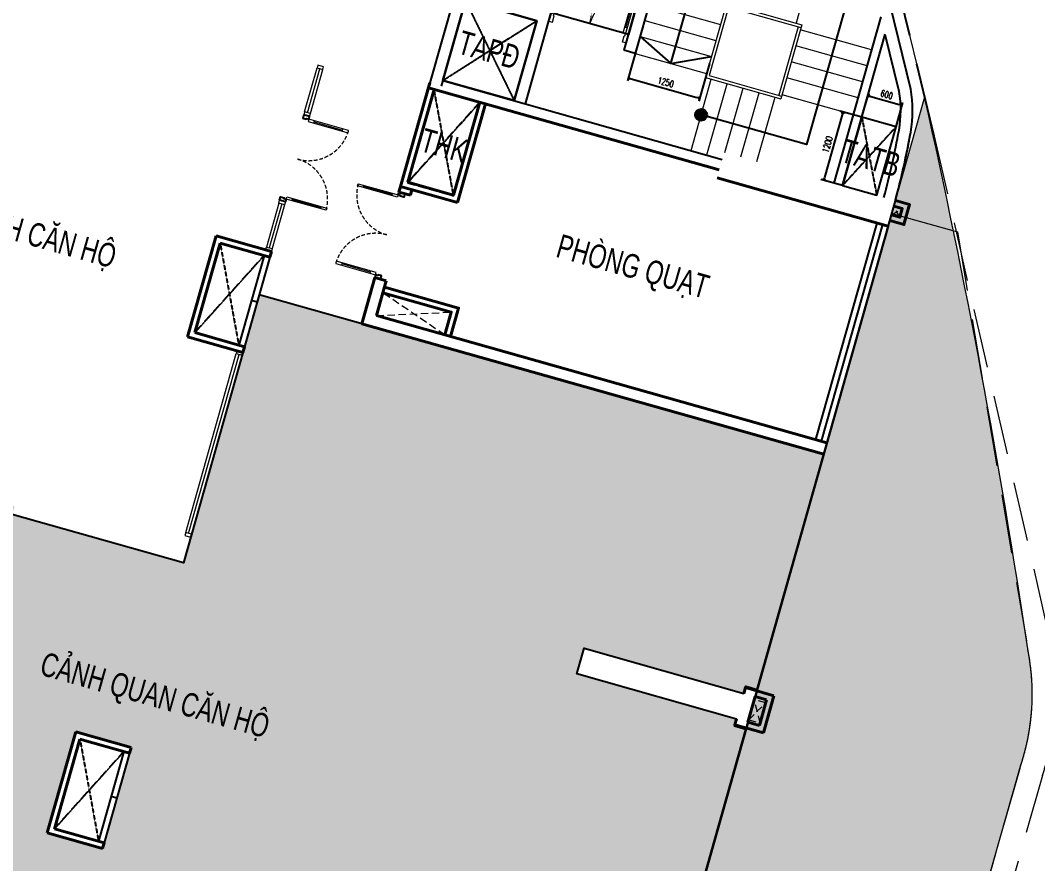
# Model space of a CAD drawing. Header units: millimetres. Extents: x -361611864 to 361244677, y -284134798 to 284403648.
# Drawn here: x -26935 to -9769, y 159757 to 173992 of the extents above; entities that cross this region are included whole.
import ezdxf
from ezdxf.enums import TextEntityAlignment as Align
from ezdxf.xclip import XClip

# ---------------------------------------------------------------- set-up
doc = ezdxf.new("R2010")
doc.units = ezdxf.units.MM
doc.header["$MEASUREMENT"] = 0
doc.header["$XCLIPFRAME"] = 0
for name, pattern in [('DASH', [0.35, 0.25, -0.1]), ('DASHED2', [0.375, 0.25, -0.125]), ('HIDDEN', [0.375, 0.25, -0.125]), ('HIDDEN2', [0.1875, 0.125, -0.0625]), ('Xref_ST_MBDV Cot vach 30.7.2022$0$HIDDEN', [0.375, 0.25, -0.125])]:
    doc.linetypes.add(name, pattern=pattern)
doc.layers.add('A-AREA-NON-PLOT', color=4, linetype='Continuous', plot=False)
doc.layers.add('A-COLUMN UPDATE', color=7, linetype='Continuous', true_color=0xff1f1f)
for name, color, linetype in [('A-CORE-OTLN', 160, 'Continuous'), ('A-FLOR-STRS-ARROW', 8, 'Continuous'), ('A-WALL-PATT', 251, 'Continuous'), ('IDEA - dim', 251, 'Continuous'), ('KT-Khuat', 9, 'HIDDEN'), ('KT-Net manh', 139, 'Continuous'), ('KT-Tuong', 1, 'Continuous'), ('KTV-KT-CUA DI', 5, 'Continuous'), ('Xref_NT1+NT2 Cot vach HIGH$0$ccu12-Thay', 7, 'Continuous'), ('Xref_NT1+NT2 Cot vach HIGH$0$KT-Text', 7, 'Continuous'), ('Xref_NT1+NT2_MBDV Cot vach_220729$0$ccu12-Thay', 7, 'Continuous'), ('Xref_ST_MBDV Cot vach 30.7.2022$0$KT-Khuat', 9, 'Xref_ST_MBDV Cot vach 30.7.2022$0$HIDDEN'), ('Xref_ST_MBDV Cot vach 30.7.2022$0$KT-Thay', 7, 'Continuous')]:
    doc.layers.add(name, color=color, linetype=linetype)
for name, color, linetype, lineweight in [('A-DOOR', 1, 'Continuous', 9), ('CUA', 37, 'Continuous', 13), ('D-building block', 8, 'Continuous', 13), ('KT-Kich thuoc', 159, 'Continuous', 18), ('KT-lomo nuoc', 3, 'HIDDEN', 5), ('KT-Net cat', 1, 'Continuous', 40), ('KT-Net cua', 87, 'Continuous', 9), ('SPE-MEP-HVAC', 140, 'Continuous', 0), ('TNG hungdh1', 3, 'Continuous', 13)]:
    doc.layers.add(name, color=color, linetype=linetype, lineweight=lineweight)
doc.styles.add('Xref_NT1+NT2 Cot vach HIGH$0$Arial', font='arial.ttf', dxfattribs={"width": 0.7})
doc.styles.add('Xref_NT1+NT2_MBDV Cot vach_220729$0$xref.N.Cot vach tang N2$0$DIM', font='vnsimli.shx', dxfattribs={"width": 0.7})
doc.dimstyles.new('Xref_NT1+NT2_MBDV Cot vach_220729$0$xref.N.Cot vach tang N2$0$CCU 1-100 A1', dxfattribs={"dimscale": 100, "dimtxt": 2.2, "dimasz": 1, "dimexe": 1, "dimexo": 0, "dimgap": 1, "dimtad": 1, "dimdec": 0, "dimdsep": 46, "dimtxsty": 'Xref_NT1+NT2_MBDV Cot vach_220729$0$xref.N.Cot vach tang N2$0$DIM', "dimblk1": 'Xref_NT1+NT2_MBDV Cot vach_220729$0$xref.N.Cot vach tang N2$0$_ARCHTICK', "dimblk2": 'Xref_NT1+NT2_MBDV Cot vach_220729$0$xref.N.Cot vach tang N2$0$_ARCHTICK', "dimsah": 1, "dimcen": 0, "dimdle": 1, "dimclrd": 256, "dimclre": 256, "dimclrt": 31, "dimadec": 0, "dimazin": 0, "dimtfac": 1, "dimtdec": 0, "dimtix": 1, "dimtmove": 2, "dimatfit": 3, "dimldrblk": 'Xref_NT1+NT2_MBDV Cot vach_220729$0$xref.N.Cot vach tang N2$0$_ARCHTICK', "dimfxl": 8, "dimtolj": 1, "dimarcsym": 0})

# ---------------------------------------------------------------- blocks, each defined once
blk = doc.blocks.new('Xref_NT1+NT2_MBDV Cot vach_220729$0$xref.N.Cot vach tang N2$0$_Open90')
at = {"color": 0, "linetype": 'ByBlock', "lineweight": -2}
for p, q in [((0, 0), (-1, 0)), ((-0.5, 0.5), (0, 0)), ((0, 0), (-0.5, -0.5))]:
    blk.add_line(p, q, dxfattribs=at)
blk = doc.blocks.new('*D235')
at = {"layer": 'Defpoints', "color": 5, "transparency": 16777216}
for p, q in [((-3468, -31378), (-3647, -32013)), ((-2265, -31718), (-2444, -32353)), ((-3585, -31978), (-2479, -32291))]:
    blk.add_line(p, q, dxfattribs=at)
at = {"layer": 'Defpoints', "color": 0, "transparency": 16777216}
for p in [(-3468, -31378, 0), (-2265, -31718, 0), (-2431, -32305)]:
    blk.add_point(p, dxfattribs=at)
at = {"layer": 'Defpoints', "color": 5, "transparency": 16777216, "xscale": 49.99999999999999, "yscale": 49.99999999999999, "zscale": 49.99999999999999}
for p, rotation in [((-3633, -31965), 164.2098186843112), ((-2431, -32305), 344.2098186843112)]:
    blk.add_blockref('Xref_NT1+NT2_MBDV Cot vach_220729$0$xref.N.Cot vach tang N2$0$_Open90', p, dxfattribs=dict(at, rotation=rotation))
at = {"layer": 'Defpoints', "color": 5, "transparency": 16777216, "insert": (-3003, -32034), "char_height": 110, "attachment_point": 5, "rotation": 344.2098, "style": 'Xref_NT1+NT2_MBDV Cot vach_220729$0$xref.N.Cot vach tang N2$0$DIM'}
blk.add_mtext('\\A1;1250', dxfattribs=at)
blk = doc.blocks.new('Xref_NT1+NT2_MBDV Cot vach_220729$0$xref.N.Cot vach tang N2$0$_ARCHTICK')
at = {"color": 0, "linetype": 'ByBlock', "const_width": 0.15}
blk.add_lwpolyline([(-0.5, -0.5), (0.5, 0.5)], dxfattribs=at)
blk = doc.blocks.new('*D237')
at = {"layer": 'Defpoints', "color": 5, "transparency": 16777216}
for p, q in [((-4933, -30861), (-4816, -30445)), ((-4781, -30507), (-3578, -30846)), ((-3634, -31228), (-3516, -30812))]:
    blk.add_line(p, q, dxfattribs=at)
at = {"layer": 'Defpoints', "color": 0, "transparency": 16777216}
for p in [(-4933, -30861, 0), (-3530, -30860), (-3634, -31228, 0)]:
    blk.add_point(p, dxfattribs=at)
at = {"layer": 'Defpoints', "color": 5, "transparency": 16777216, "xscale": 50, "yscale": 50, "zscale": 50}
for p, rotation in [((-4829, -30493), 164.2424887571415), ((-3530, -30860), 344.2424887571415)]:
    blk.add_blockref('Xref_NT1+NT2_MBDV Cot vach_220729$0$xref.N.Cot vach tang N2$0$_Open90', p, dxfattribs=dict(at, rotation=rotation))
at = {"layer": 'Defpoints', "color": 5, "transparency": 16777216, "insert": (-4151, -30576), "char_height": 110, "attachment_point": 5, "rotation": 344.2425, "style": 'Xref_NT1+NT2_MBDV Cot vach_220729$0$xref.N.Cot vach tang N2$0$DIM'}
blk.add_mtext('\\A1;1350', dxfattribs=at)
blk = doc.blocks.new('*D238')
at = {"layer": 'Defpoints', "color": 5, "transparency": 16777216}
for p, q in [((306, -32625), (422, -32213)), ((457, -32275), (938, -32411)), ((883, -32789), (1000, -32376))]:
    blk.add_line(p, q, dxfattribs=at)
at = {"layer": 'Defpoints', "color": 0, "transparency": 16777216}
for p in [(986, -32424), (306, -32625, 0), (883, -32789, 0)]:
    blk.add_point(p, dxfattribs=at)
at = {"layer": 'Defpoints', "color": 5, "transparency": 16777216, "xscale": 50, "yscale": 50, "zscale": 50}
for p, rotation in [((409, -32261), 164.2213386614092), ((986, -32424), 344.2213386614092)]:
    blk.add_blockref('Xref_NT1+NT2_MBDV Cot vach_220729$0$xref.N.Cot vach tang N2$0$_Open90', p, dxfattribs=dict(at, rotation=rotation))
at = {"layer": 'Defpoints', "color": 5, "transparency": 16777216, "insert": (726, -32242), "char_height": 110, "attachment_point": 5, "rotation": 344.2213, "style": 'Xref_NT1+NT2_MBDV Cot vach_220729$0$xref.N.Cot vach tang N2$0$DIM'}
blk.add_mtext('\\A1;600', dxfattribs=at)
blk = doc.blocks.new('*D239')
at = {"layer": 'Defpoints', "color": 5, "transparency": 16777216}
for p, q in [((-24, -32584), (-323, -33643)), ((306, -32625), (-58, -32523)), ((-21, -33780), (-385, -33677))]:
    blk.add_line(p, q, dxfattribs=at)
at = {"layer": 'Defpoints', "color": 0, "transparency": 16777216}
for p in [(306, -32625), (-337, -33691), (-21, -33780)]:
    blk.add_point(p, dxfattribs=at)
at = {"layer": 'Defpoints', "color": 5, "transparency": 16777216, "xscale": 50, "yscale": 50, "zscale": 50}
for p, rotation in [((-10, -32536), 74.22122763655055), ((-337, -33691), 254.2212276365506)]:
    blk.add_blockref('Xref_NT1+NT2_MBDV Cot vach_220729$0$xref.N.Cot vach tang N2$0$_Open90', p, dxfattribs=dict(at, rotation=rotation))
at = {"layer": 'Defpoints', "color": 5, "transparency": 16777216, "insert": (-274, -33085), "char_height": 110, "attachment_point": 5, "rotation": 74.2212, "style": 'Xref_NT1+NT2_MBDV Cot vach_220729$0$xref.N.Cot vach tang N2$0$DIM'}
blk.add_mtext('\\A1;1200', dxfattribs=at)
blk = doc.blocks.new('*U216')
for p, q in [((-1259, -100), (-1299, -100)), ((-1279, -100), (-1279, -524)), ((-90, -100), (-50, -100)), ((-70, -100), (-70, -524)), ((-1259, -524), (-1299, -524)), ((-90, -524), (-50, -524))]:
    blk.add_line(p, q)
for points in [[(-1349, 150), (-1289, 150), (-1289, 40), (-1299, 40), (-1299, 0), (-1349, 0)], [(-1299, 0), (-1259, 0), (-1259, -624), (-1299, -624)], [(-50, 0), (-90, 0), (-90, -624), (-50, -624)], [(0, 150), (-60, 150), (-60, 40), (-50, 40), (-50, 0), (0, 0)]]:
    blk.add_lwpolyline(points, close=True)
at = {"linetype": 'HIDDEN2'}
for centre, start, end in [((-1299, 0), 270, 0), ((-50, 0), 180, 270)]:
    blk.add_arc(centre, 624, start, end, dxfattribs=at)
blk = doc.blocks.new('*U313')
at = {"color": 8}
for p, q in [((50, 100), (3190, 100)), ((50, 0), (3190, 0))]:
    blk.add_line(p, q, dxfattribs=at)
blk.add_line((50, 50), (3190, 50))
for points in [[(0, 0), (50, 0), (50, 100), (0, 100)], [(3190, 0), (3240, 0), (3240, 100), (3190, 100)]]:
    blk.add_lwpolyline(points, close=True)
blk = doc.blocks.new('*U208')
for p, q in [((-1410, 600), (-1450, 600)), ((-90, 600), (-50, 600)), ((-1410, 100), (-1450, 100)), ((-90, 100), (-50, 100))]:
    blk.add_line(p, q)
at = {"color": 251}
for p, q in [((-1430, 100), (-1430, 600)), ((-70, 100), (-70, 600))]:
    blk.add_line(p, q, dxfattribs=at)
for points in [[(-1450, 0), (-1410, 0), (-1410, 700), (-1450, 700)], [(-50, 0), (-90, 0), (-90, 700), (-50, 700)]]:
    blk.add_lwpolyline(points, close=True)
at = {"color": 251, "linetype": 'HIDDEN2', "ltscale": 500}
for centre, start, end in [((-1450, 0), 0, 90), ((-50, 0), 90, 180)]:
    blk.add_arc(centre, 700, start, end, dxfattribs=at)
at = {"layer": 'KTV-KT-CUA DI'}
for points in [[(-1500, -100), (-1440, -100), (-1440, -40), (-1450, -40), (-1450, 0), (-1500, 0)], [(0, -100), (-60, -100), (-60, -40), (-50, -40), (-50, 0), (0, 0)]]:
    blk.add_lwpolyline(points, close=True, dxfattribs=at)
blk = doc.blocks.new('l5 boundary')
at = {"layer": 'A-COLUMN UPDATE', "linetype": 'DASH', "ltscale": 5000}
blk.add_line((12724496, 1148612, 0), (12719028, 1171191, 0), dxfattribs=at)
at = {"layer": 'D-building block', "linetype": 'DASHED2', "ltscale": 4000, "elevation": 0}
for points in [[(12675288, 1141795), (12681282, 1136844, 0.564483), (12689366, 1139285), (12695085, 1159688, -0.123781), (12696854, 1162267), (12710989, 1173749, -0.506067), (12719028, 1171191), (12724496, 1148612), (12726466, 1140043, -0.133418), (12726323, 1137821), (12715911, 1101099), (12715911, 1101099, -0.273696), (12693867, 1095015), (12693867, 1095015), (12693867, 1095015), (12693867, 1095015, -0.156956), (12687716, 1098214, 0.410793), (12661339, 1099106)], [(12724890, 1146996), (12726075, 1139959, -0.133782), (12725941, 1137940), (12715553, 1101305, -0.272718), (12693953, 1095406, -0.157305), (12688003, 1098492, 0.369159), (12663228, 1101124, 0.369159)]]:
    blk.add_lwpolyline(points, format="xyb", dxfattribs=at)
blk = doc.blocks.new('*U205')
at = {"color": 8}
for p, q in [((50, 100), (820, 100)), ((50, 0), (820, 0))]:
    blk.add_line(p, q, dxfattribs=at)
blk.add_line((50, 50), (820, 50))
for points in [[(0, 0), (50, 0), (50, 100), (0, 100)], [(820, 0), (870, 0), (870, 100), (820, 100)]]:
    blk.add_lwpolyline(points, close=True)
blk = doc.blocks.new('*U200')
for p, q in [((-1410, -100), (-1450, -100)), ((-90, -100), (-50, -100)), ((-1410, -600), (-1450, -600)), ((-90, -600), (-50, -600))]:
    blk.add_line(p, q)
at = {"color": 251}
for p, q in [((-1430, -100), (-1430, -600)), ((-70, -100), (-70, -600))]:
    blk.add_line(p, q, dxfattribs=at)
for points in [[(-1450, 0), (-1410, 0), (-1410, -700), (-1450, -700)], [(-50, 0), (-90, 0), (-90, -700), (-50, -700)]]:
    blk.add_lwpolyline(points, close=True)
at = {"color": 251, "linetype": 'HIDDEN2', "ltscale": 500}
for centre, start, end in [((-1450, 0), 270, 0), ((-50, 0), 180, 270)]:
    blk.add_arc(centre, 700, start, end, dxfattribs=at)
at = {"layer": 'KTV-KT-CUA DI'}
for points in [[(-1500, 100), (-1440, 100), (-1440, 40), (-1450, 40), (-1450, 0), (-1500, 0)], [(0, 100), (-60, 100), (-60, 40), (-50, 40), (-50, 0), (0, 0)]]:
    blk.add_lwpolyline(points, close=True, dxfattribs=at)
blk = doc.blocks.new('*U206')
at = {"color": 8}
for p, q in [((50, 100), (820, 100)), ((50, 0), (820, 0))]:
    blk.add_line(p, q, dxfattribs=at)
blk.add_line((50, 50), (820, 50))
for points in [[(0, 0), (50, 0), (50, 100), (0, 100)], [(820, 0), (870, 0), (870, 100), (820, 100)]]:
    blk.add_lwpolyline(points, close=True)
blk = doc.blocks.new('*U299')
at = {"layer": 'KT-lomo nuoc', "ltscale": 500}
for p, q in [((67, -134), (-134, -67)), ((-67, -201), (0, 0))]:
    blk.add_line(p, q, dxfattribs=at)
blk.add_lwpolyline([(67, -134), (-67, -201), (-134, -67), (0, 0)], close=True, dxfattribs=at)
blk = doc.blocks.new('*U302')
at = {"layer": 'KT-lomo nuoc', "ltscale": 500}
for p, q in [((157, -313), (-179, -90)), ((-22, -403), (0, 0))]:
    blk.add_line(p, q, dxfattribs=at)
blk.add_lwpolyline([(157, -313), (-22, -403), (-179, -90), (0, 0)], close=True, dxfattribs=at)
blk = doc.blocks.new('CTN TB 33-35')
at = {"layer": 'KT-Net cat'}
for p, q in [((-8126, -28021), (-8153, -28117)), ((-7645, -28157), (-8126, -28021)), ((-7961, -28172), (-8083, -28605)), ((-7768, -28226), (-7961, -28172)), ((-7768, -28226), (-7890, -28659)), ((-7645, -28157), (-7821, -28783)), ((-8275, -28550), (-8303, -28647)), ((-7821, -28783), (-8303, -28647)), ((-7890, -28659), (-8083, -28605))]:
    blk.add_line(p, q, dxfattribs=at)
at = {"layer": 'KT-Net cat', "elevation": 0}
for points in [[(-5690, -20136), (-5450, -20204), (-5355, -19867), (-5594, -19799)], [(-5663, -20040), (-5519, -20080), (-5478, -19936), (-5621, -19896)]]:
    blk.add_lwpolyline(points, dxfattribs=at)
at = {"layer": 'KT-lomo nuoc', "linetype": 'HIDDEN', "xscale": -0.9999999999999997, "rotation": 10.8976534755902}
for name, p in [('*U299', (-5622, -19895, 0)), ('*U302', (-7975, -28225, 0))]:
    blk.add_blockref(name, p, dxfattribs=at)
blk = doc.blocks.new('*U524')
at = {"layer": 'KT-lomo nuoc', "ltscale": 500}
for p, q in [((-34, -399), (-1196, 102)), ((-1230, -296), (0, 0))]:
    blk.add_line(p, q, dxfattribs=at)
blk.add_lwpolyline([(-34, -399), (-1230, -296), (-1196, 102), (0, 0)], close=True, dxfattribs=at)
blk = doc.blocks.new('*U1209')
at = {"linetype": 'HIDDEN', "ltscale": 500}
for p, q in [((1400, -1250), (0, 0)), ((1400, 0), (0, -1250))]:
    blk.add_line(p, q, dxfattribs=at)
blk.add_lwpolyline([(1400, 0), (1400, -1250), (0, -1250), (0, 0)], close=True, dxfattribs=at)
blk = doc.blocks.new('*U1211')
at = {"linetype": 'HIDDEN', "ltscale": 500}
for p, q in [((1630, -800), (0, 0)), ((1630, 0), (0, -800))]:
    blk.add_line(p, q, dxfattribs=at)
blk.add_lwpolyline([(1630, 0), (1630, -800), (0, -800), (0, 0)], close=True, dxfattribs=at)
blk = doc.blocks.new('*U1213')
at = {"linetype": 'HIDDEN', "ltscale": 500}
for p, q in [((1200, -600), (0, 0)), ((1200, 0), (0, -600))]:
    blk.add_line(p, q, dxfattribs=at)
blk.add_lwpolyline([(1200, 0), (1200, -600), (0, -600), (0, 0)], close=True, dxfattribs=at)
blk = doc.blocks.new('trucktnuoctang36')
at = {"layer": 'SPE-MEP-HVAC', "linetype": 'HIDDEN', "ltscale": 1000, "xscale": -1, "rotation": 254.2212213649985}
for name, p in [('*U1209', (54738, 33548, 0)), ('*U1211', (53711, 31936, 0)), ('*U1213', (60856, 31949, 0))]:
    blk.add_blockref(name, p, dxfattribs=at)
blk = doc.blocks.new('A$C300D0CFC')
at = {"layer": 'A-WALL-PATT', "transparency": 33554618}
h = blk.add_hatch(color=256, dxfattribs=at)
h.dxf.hatch_style = 1
edge = h.paths.add_edge_path()
edge.add_arc((-2406.2, -32584.9), 100, 0, 360)
at = {"layer": 'A-AREA-NON-PLOT', "elevation": 0}
for points in [[(-5731.2, -28348.8), (-3035.6, -29110.5), (-3633.8, -31227.6), (-6329.4, -30466.7)], [(-6383.4, -30657.6), (-5180.5, -30997.5), (-5560.9, -32344.8), (-6764.1, -32005)]]:
    blk.add_lwpolyline(points, close=True, dxfattribs=at)
at = {"layer": 'A-CORE-OTLN'}
for p, q in [((-3036.2, -29109.2), (-3710.4, -31495.1)), ((-2843.7, -29163.5), (-3517.9, -31549.4)), ((-6521.9, -30412.3, 0), (-6983.6, -32046.4)), ((-6329.4, -30466.7, 0), (-6791.2, -32100.8)), ((-6383.4, -30657.6, 0), (-5180.5, -30997.5, 0)), ((-5368.7, -32399.3, 0), (-4933.6, -30859.4, 0)), ((-5561.1, -32344.7, 0), (-5180.5, -30997.5, 0)), ((-3517.9, -31549.4, 0), (-3710.4, -31495.1, 0))]:
    blk.add_line(p, q, dxfattribs=at)
at = {"layer": 'A-CORE-OTLN', "extrusion": (-1.34554e-06, -1.62929e-06, 1)}
for p, q in [((-3656.2, -31303.2, 0), (-3657.7, -31308.7, 0)), ((-6764.1, -32005, 0), (-2048.7, -33337.4, 0))]:
    blk.add_line(p, q, dxfattribs=at)
at = {"layer": 'A-CORE-OTLN', "elevation": 0}
for points in [[(871.6, -34032.4, 0.022333), (1130.4, -32876.3, 0.0868938), (1132.2, -32149.5), (641.8, -30148.5)], [(678.6, -33980, 0.022333), (933.5, -32841.4, 0.0859995), (936.2, -32190.2), (700.5, -31228.2)]]:
    blk.add_lwpolyline(points, format="xyb", dxfattribs=at)
at = {"layer": 'A-CORE-OTLN', "extrusion": (-1.34554e-06, -1.62929e-06, 1), "elevation": 0.1}
blk.add_lwpolyline([(-6383.4, -30657.6), (-6764.1, -32005), (-5561.1, -32344.7), (-5180.5, -30997.5)], close=True, dxfattribs=at)
at = {"layer": 'A-CORE-OTLN', "elevation": 0}
for points in [[(628.1, -30932.7), (-165, -33739.4)], [(-20.6, -33780.2), (702.1, -31222.7)]]:
    blk.add_lwpolyline(points, dxfattribs=at)
at = {"layer": 'A-DOOR', "extrusion": (-1.34554e-06, -1.62929e-06, 1)}
for p, q in [((-465.9, -29835.3, 0), (-804.4, -31037.3, 0)), ((-3282.3, -30722.3, 0), (-2079.3, -31062.3, 0)), ((-1978.8, -30706.6, 0), (-2332.1, -31956.8, 0)), ((-1978.8, -30706.6, 0), (-708.5, -31065.6, 0)), ((-1944.3, -30768.3, 0), (-2270.4, -31922.3, 0)), ((-1944.3, -30768.3, 0), (-721.7, -31112.5, 0)), ((-3358.4, -30991.8, 0), (-2155.4, -31331.7, 0)), ((-3434.6, -31261.2, 0), (-2231.6, -31601.2, 0)), ((-3516.1, -31549.9, 0), (-2313.2, -31889.9, 0)), ((-2270.4, -31922.3, 0), (-1048.1, -32267.7, 0)), ((-2332.1, -31956.8, 0), (-1061.7, -32315.8, 0))]:
    blk.add_line(p, q, dxfattribs=at)
at = {"layer": 'A-DOOR', "extrusion": (2.93853e-07, -2.09254e-06, 1)}
for p, q in [((-708.5, -31065.6, 0), (-1061.7, -32315.8, 0)), ((-770.2, -31100, 0), (-1096.3, -32254.1, 0))]:
    blk.add_line(p, q, dxfattribs=at)
at = {"layer": 'A-DOOR', "extrusion": (2.97615e-07, -2.09201e-06, 1)}
for p, q in [((471.1, -31488.4, 0), (-732.5, -31150.7, 0)), ((395.4, -31758, 0), (-808.2, -31420.3, 0)), ((319.8, -32027.6, 0), (-883.8, -31689.9, 0)), ((244.1, -32297.2, 0), (-959.5, -31959.4, 0)), ((163.1, -32586, 0), (-1040.5, -32248.3, 0))]:
    blk.add_line(p, q, dxfattribs=at)
at = {"layer": 'A-DOOR', "extrusion": (-2.93853e-07, 2.09254e-06, 1)}
for p, q in [((-2576.5, -33185.6, 0), (-2235.8, -31984.1, 0)), ((-2307.1, -33261.9, 0), (-1966.5, -32060.5, 0)), ((-2004.1, -33219.7, 0), (-1697.1, -32136.9, 0)), ((-1734.6, -33295.8, 0), (-1427.7, -32213.3, 0)), ((-1465.2, -33372, 0), (-1158.3, -32289.7, 0))]:
    blk.add_line(p, q, dxfattribs=at)
at = {"layer": 'A-FLOR-STRS-ARROW'}
for p, q in [((-3434.6, -31261.2, 0), (-2914.7, -31719.9, 0)), ((-2914.7, -31719.9, 0), (-2231.6, -31601.2, 0))]:
    blk.add_line(p, q, dxfattribs=at)
at = {"layer": 'A-FLOR-STRS-ARROW', "elevation": 0}
blk.add_lwpolyline([(-2914.6, -31719.7), (-2412, -29935.7), (62, -30632.7), (-628.1, -33087.3), (-2406.2, -32584.9)], dxfattribs=at)
at = {"layer": 'A-FLOR-STRS-ARROW'}
blk.add_circle((-2406.2, -32584.9, 0), 100, dxfattribs=at)
at = {"layer": 'Xref_ST_MBDV Cot vach 30.7.2022$0$KT-Khuat', "linetype": 'Xref_ST_MBDV Cot vach 30.7.2022$0$HIDDEN', "ltscale": 5, "extrusion": (-1.34554e-06, -1.62929e-06, 1)}
for p, q in [((-6383.4, -30657.6, 0), (-5561.1, -32344.7, 0)), ((-6764.1, -32005, 0), (-5180.5, -30997.5, 0))]:
    blk.add_line(p, q, dxfattribs=at)
at = {"layer": 'Xref_ST_MBDV Cot vach 30.7.2022$0$KT-Khuat', "linetype": 'Xref_ST_MBDV Cot vach 30.7.2022$0$HIDDEN', "ltscale": 5}
for p, q in [((305.7, -32625.4, 0), (556.8, -33943.3, 0)), ((-20.6, -33780.2, 0), (883.1, -32788.5, 0))]:
    blk.add_line(p, q, dxfattribs=at)
at = {"layer": 'Xref_ST_MBDV Cot vach 30.7.2022$0$KT-Thay', "elevation": 0}
blk.add_lwpolyline([(556.8, -33943.3), (883.1, -32788.5), (305.7, -32625.4), (-20.6, -33780.2)], close=True, dxfattribs=at)
at = {"layer": 'CUA', "extrusion": (-1.45956e-05, -5.16527e-05, 1), "rotation": 164.2212203876361}
blk.add_blockref('*U216', (-4932.8, -30861, 1.7), dxfattribs=at)
at = {"layer": 'Defpoints', "color": 5}
for p1, p2, distance, picture, middle in [((-4933, -30861.3, 0), (-3633.7, -31228, 0), 382.4, '*D237', (-4151, -30575.6, 0)), ((-3467.5, -31378.3, 0), (-2264.7, -31718.4, 0), -609.6, '*D235', (-3003.4, -32033.9, 0)), ((305.7, -32625.4, 0), (883.1, -32788.5, 0), 378.5, '*D238', (725.9, -32241.6)), ((305.7, -32625.4), (-20.6, -33780.2), -328.3, '*D239', (-274.4, -33085))]:
    dim = blk.add_aligned_dim(p1=p1, p2=p2, distance=distance, dimstyle='Xref_NT1+NT2_MBDV Cot vach_220729$0$xref.N.Cot vach tang N2$0$CCU 1-100 A1', override={"dimscale": 50, "dimblk1": 'Xref_NT1+NT2_MBDV Cot vach_220729$0$xref.N.Cot vach tang N2$0$_Open90', "dimblk2": 'Xref_NT1+NT2_MBDV Cot vach_220729$0$xref.N.Cot vach tang N2$0$_Open90', "dimclrd": 5, "dimclre": 5, "dimclrt": 5, "dimlwd": 65535, "dimlwe": 65535}, dxfattribs=at)
    dim.commit()
    dim.dimension.update_dxf_attribs({"geometry": picture, "text_midpoint": middle})

msp = doc.modelspace()

# ---------------------------------------------------------------- hatches: boundary and pattern name
at = {"layer": 'KT-Kich thuoc', "true_color": 0x20af0d}
h = msp.add_hatch(dxfattribs=at)
h.set_pattern_fill('CROSS', color=84, scale=1000)
edge = h.paths.add_edge_path()
edge.add_line((-27841.7, 187198.4), (-25783.3, 194482.1))
edge.add_arc((-21472.1, 193263.7), 4480, 142.86855, 164.2191, ccw=False)
edge.add_line((-25043.8, 195968.1), (-25339.7, 196051.7))
edge.add_line((-25339.7, 196051.7), (-26090.9, 196263.9))
edge.add_line((-26090.9, 196263.9), (-38906.7, 185379.8))
edge.add_arc((-36226.1, 181786.4), 4483.1, 126.72199, 164.45795)
edge.add_line((-40545.3, 182987.6), (-46258.3, 162606.7))
edge.add_arc((-51423.2, 163929.6), 5331.6, 337.80778, 345.63349, ccw=False)
edge.add_line((-46486.5, 161915.7), (-35837.6, 158906.6))
edge.add_line((-35837.6, 158906.6), (-35728.7, 159292.1))
edge.add_line((-35728.7, 159292.1), (-30995.8, 176035.3))
edge.add_line((-30995.8, 176035.3), (-30995.7, 176035.6))
edge.add_line((-30995.7, 176035.6), (-30996.4, 176035.8))
edge.add_line((-30996.4, 176035.8), (-27841.7, 187198.4))
edge = h.paths.add_edge_path(flags=17)
edge.add_line((-35897.2, 158923.5), (-46486.5, 161915.7))
edge.add_arc((-51423.2, 163929.6), 5331.6, 266.20997, 337.80778, ccw=False)
edge.add_line((-51775.6, 158609.6), (-45981.2, 153824.7))
edge.add_arc((-50130.6, 148898.6), 6440.9, -19.68678, 49.89155, ccw=False)
edge.add_line((-44066.3, 146728.8), (-39617.6, 145530.5))
edge.add_line((-39617.6, 145530.5), (-35897.2, 158923.5))
edge = h.paths.add_edge_path()
edge.add_line((-11676.2, 172694.8), (-25135.4, 125063.5))
edge.add_arc((-29150.2, 125739.4), 4071.3, 275.86225, 350.44294, ccw=False)
edge.add_line((-28734.4, 121689.4), (-41042.9, 120522.6))
edge.add_arc((-41412.1, 124515.4), 4009.8, 170.50372, 275.2823, ccw=False)
edge.add_line((-45366.9, 125176.9), (-42950.9, 133727.1))
edge.add_line((-42950.9, 133727.1), (-46691.1, 134784))
edge.add_line((-46691.1, 134784), (-50171.7, 130569.3))
edge.add_arc((-52177.3, 132225.6), 2601, 230.44883, 320.44884, ccw=False)
edge.add_line((-53833.5, 130220), (-62009.4, 136972))
edge.add_line((-62009.4, 136972), (-62571, 136918.5))
edge.add_line((-62571, 136918.5), (-72783.8, 124547.2))
edge.add_arc((-61935.7, 108739.9), 19171.6, 43.41237, 124.4606, ccw=False)
edge.add_arc((-40250.6, 129594.6), 10916.1, 224.70601, 242.58537)
edge.add_arc((-36103.9, 141714.5), 23660.5, 247.18955, 269.61041)
edge.add_arc((-36264.8, 140107), 22052.5, 270, 292.15763)
edge.add_arc((-36264.8, 140107), 22052.5, 292.15763, 315.78552)
edge.add_line((-20459, 124728.8), (-10071.2, 161364))
edge.add_arc((-13707.8, 162619.8), 3847.2, 340.94912, 371.4287)
edge.add_arc((-136641.3, 144535.3), 128098.6, 8.460518, 12.698861)
h = msp.add_hatch(dxfattribs=at)
h.set_pattern_fill('CROSS', color=84, scale=1000)
h.paths.add_polyline_path([(-13379.4, 166667.2), (-22906.4, 169359.2), (-24184.4, 164836.3), (-27071.4, 165652.1), (-27033.2, 165787.2), (-30497.5, 166766.1), (-30535.7, 166631), (-33230.2, 167392.4), (-33250.6, 167320.2), (-33444.1, 167374.9), (-35633.1, 159628.2), (-35439.4, 159573.5), (-35473.4, 159453.2), (-32779.1, 158691.9), (-32817, 158557.5), (-29352.7, 157578.6), (-29314.7, 157712.9), (-26427.8, 156897.2), (-26465.9, 156762.3), (-19825.9, 154886.2), (-19787.8, 155020.9), (-16900.8, 154205.1), (-14691.5, 162024), (-14883.7, 162078.3), (-14849.7, 162198.6), (-17544.4, 162960), (-17422, 163393.1), (-14727.3, 162631.6), (-14693.4, 162751.9), (-14501.1, 162697.6)])
h.paths.add_polyline_path([(-25065.4, 161718.4), (-25998.9, 161982.1), (-26480.2, 160278.8), (-25546.8, 160015)], flags=16)

# ---------------------------------------------------------------- linework, layer by layer
at = {"color": 6, "const_width": 30, "elevation": 0}
msp.add_lwpolyline([(-19952.2, 172826.5), (-19182.3, 172609), (-19625.6, 171040.4), (-20395.4, 171258)], close=True, dxfattribs=at)
at = {"layer": 'IDEA - dim'}
for p, q in [((-12291.7, 170516.4), (-25135.4, 125063.5, 0)), ((-12484.2, 170570.8), (-13517.5, 166914, 0)), ((-12388, 170543.6), (-13421.3, 166886.8, 0)), ((-22823.1, 170021.6), (-23250.1, 168510.7)), ((-22726.9, 169994.4), (-23153.8, 168483.5)), ((-23036.6, 169266.1), (-22940.4, 169238.9)), ((-25188.9, 161649.3), (-25615.8, 160138.4)), ((-25092.6, 161622.2), (-25519.6, 160111.2)), ((-25402.3, 160893.9), (-25306.1, 160866.7))]:
    msp.add_line(p, q, dxfattribs=at)
at = {"layer": 'KT-Khuat', "ltscale": 5}
for p, q in [((-19625.6, 171040.4), (-19952.2, 172826.5, 0)), ((-20395.4, 171258), (-19182.3, 172609)), ((-23564.1, 170231), (-23250.1, 168510.7)), ((-23991, 168720.1), (-22823.1, 170021.6)), ((-25929.9, 161858.7), (-25615.8, 160138.4)), ((-26356.8, 160347.8), (-25188.9, 161649.3))]:
    msp.add_line(p, q, dxfattribs=at)
at = {"layer": 'KT-Kich thuoc', "elevation": 0}
msp.add_lwpolyline([(-11676.2, 172694.8), (-25135.4, 125063.5, -0.3374151), (-28734.4, 121689.4), (-41042.9, 120522.6, -0.4919449), (-45366.9, 125176.9), (-42950.9, 133727.1), (-46691.1, 134784), (-50171.7, 130569.3, -0.4142136), (-53833.5, 130220), (-62009.4, 136972), (-62571, 136918.5), (-72783.8, 124547.2, -0.3691586), (-48009, 121915.5, 0.078172), (-45276.7, 119904.5, 0.0981428), (-36264.8, 118054.6, 0.0969833), (-27947.6, 119683.2, 0.1034629), (-20459, 124728.8), (-10071.2, 161364, 0.1337819), (-9936.8, 163382.1, 0.0184954)], format="xyb", close=True, dxfattribs=at)
msp.add_lwpolyline([(-25065.4, 161718.4), (-25998.9, 161982.1), (-26480.2, 160278.8), (-25546.8, 160015)], close=True, dxfattribs=at)
at = {"layer": 'KT-Net cat'}
for p, q in [((-20025.3, 172935.5, 0), (-20518.9, 171188.9, 0)), ((-19952.2, 172826.5), (-20395.4, 171258)), ((-20048.4, 172853.7, 0), (-15140.6, 171466.9)), ((-19182.3, 172609), (-19625.6, 171040.4)), ((-19086.1, 172581.8), (-19556.5, 170917)), ((-20518.9, 171188.9, 0), (-20546.1, 171092.7, 0)), ((-19556.5, 170917), (-20518.9, 171188.9)), ((-19625.6, 171040.4), (-20395.4, 171258)), ((-20326.4, 171134.5, 0), (-20353.6, 171038.3, 0)), ((-24114.5, 168651), (-23633.1, 170354.4)), ((-23633.1, 170354.4), (-22699.7, 170090.6)), ((-23991, 168720.1), (-23564.1, 170231)), ((-23564.1, 170231), (-22726.9, 169994.4)), ((-22726.9, 169994.4), (-22699.7, 170090.6)), ((-20953.9, 169649.2, 0), (-21174.2, 168869.7)), ((-20761.5, 169594.8, 0), (-20953.9, 169649.2, 0)), ((-20761.5, 169594.8, 0), (-20927.3, 169007.8, 0)), ((-13325, 166859.6), (-20927.3, 169007.8)), ((-21174.2, 168869.7), (-13379.4, 166667.2)), ((-23181, 168387.3), (-24114.5, 168651)), ((-23153.8, 168483.5), (-23991, 168720.1)), ((-23181, 168387.3), (-23153.8, 168483.5)), ((-25998.9, 161982.1), (-26480.2, 160278.8)), ((-25065.4, 161718.4), (-25998.9, 161982.1)), ((-25929.9, 161858.7), (-26356.8, 160347.8)), ((-25092.6, 161622.2), (-25929.9, 161858.7)), ((-25092.6, 161622.2), (-25065.4, 161718.4)), ((-26356.8, 160347.8), (-25519.6, 160111.2)), ((-26480.2, 160278.8), (-25546.8, 160015)), ((-25546.8, 160015), (-25519.6, 160111.2))]:
    msp.add_line(p, q, dxfattribs=at)
at = {"layer": 'KT-Net cat', "elevation": 0}
for points in [[(-12291.7, 170516.4), (-15178.7, 171332.2)], [(-20546.1, 171092.7), (-20353.6, 171038.3)], [(-20791.4, 169489), (-19540, 169135.4), (-19676, 168654.2)], [(-20818.6, 169392.7), (-19663.4, 169066.3), (-19772.2, 168681.4)]]:
    msp.add_lwpolyline(points, dxfattribs=at)
at = {"layer": 'KT-Net manh', "elevation": 0}
msp.add_lwpolyline([(-29314.7, 157712.9), (-26427.8, 156897.2), (-26465.9, 156762.3), (-19825.9, 154886.2), (-19787.8, 155020.9), (-16900.8, 154205.1), (-14691.5, 162024), (-14883.7, 162078.3), (-14849.7, 162198.6), (-17544.4, 162960), (-17422, 163393.1), (-14727.3, 162631.6), (-14693.4, 162751.9), (-14501.1, 162697.6), (-13379.4, 166667.2), (-22906.4, 169359.2), (-24184.4, 164836.3), (-27071.4, 165652.1)], dxfattribs=at)
at = {"layer": 'TNG hungdh1'}
msp.add_line((-12229.8, 170732.7, 0), (-11121.9, 170419.7, 0), dxfattribs=at)
at = {"layer": 'Xref_NT1+NT2 Cot vach HIGH$0$ccu12-Thay', "elevation": 0}
msp.add_lwpolyline([(-25270.8, 124584.2), (-12203.3, 170829.2, 0.0246876), (-11911.3, 172105.6, 0.0868938), (-11909.5, 172832.5), (-12399.9, 174833.5), (-17117.9, 194318.1, 0.771545), (-25783.3, 194482.1), (-39617.6, 145530.5)], format="xyb", dxfattribs=at)
at = {"layer": 'Xref_NT1+NT2_MBDV Cot vach_220729$0$ccu12-Thay', "elevation": 0}
msp.add_lwpolyline([(-25270.8, 124584.2), (-12203.3, 170829.2, 0.0246876), (-11911.3, 172105.6, 0.0868938), (-11909.5, 172832.5), (-12399.9, 174833.5), (-17118, 194318.1, 0.771545), (-25783.3, 194482.1), (-39617.6, 145530.5)], format="xyb", dxfattribs=at)

# ---------------------------------------------------------------- block references
msp.add_blockref('CTN TB 33-35', (-6574.5, 190749.2))
at = {"layer": 'A-COLUMN UPDATE'}
ref = msp.add_blockref('l5 boundary', (-12736012.2, -976576.5, 0), dxfattribs=at)
XClip(ref).set_block_clipping_path([(12616573.6647817492, 1074046.9545715628), (12772258.6647817492, 1180100.4545715628)])
at = {"layer": 'KT-lomo nuoc', "linetype": 'HIDDEN', "rotation": 349.1023465244098}
msp.add_blockref('*U524', (-19663.4, 169066.3, 0), dxfattribs=at)
at = {"layer": 'KT-Net cua', "rotation": 74.22122658800059}
for name, p in [('*U205', (-22055.2, 172371.3, 0)), ('*U313', (-24062, 165269.3))]:
    msp.add_blockref(name, p, dxfattribs=at)
at = {"layer": 'KT-Net cua', "extrusion": (-5.06873e-14, 2.34316e-13, -1), "xscale": -1, "zscale": -1, "rotation": 285.7787734119994}
for name, p in [('*U200', (22055.2, 172371.3, 0)), ('*U208', (20546.1, 171092.7, 0))]:
    msp.add_blockref(name, p, dxfattribs=at)
at = {"layer": 'KT-Net cua', "xscale": -1, "rotation": 74.22122658800059}
msp.add_blockref('*U206', (-22463.1, 170927.8, 0), dxfattribs=at)
at = {"layer": 'KT-Tuong'}
msp.add_blockref('trucktnuoctang36', (-73340.7, 139089.5, 0), dxfattribs=at)
at = {"layer": 'Xref_NT1+NT2 Cot vach HIGH$0$KT-Text'}
msp.add_blockref('A$C300D0CFC', (-13041.7, 204982), dxfattribs=at)

# ---------------------------------------------------------------- texts
at = {"layer": 'Xref_NT1+NT2 Cot vach HIGH$0$KT-Text', "extrusion": (-2.27976e-08, -7.84266e-08, 1), "style": 'Xref_NT1+NT2 Cot vach HIGH$0$Arial', "width": 0.7}
for s, p in [('TAPĐ', (-19079, 173299.9, 0)), ('THK', (-19837.9, 171686.2, 0)), ('TATB', (-12639, 171477.5, 0))]:
    msp.add_text(s, height=400, rotation=344.22122, dxfattribs=at).set_placement(p, align=Align.CENTER)
at = {"layer": 'Xref_NT1+NT2 Cot vach HIGH$0$KT-Text', "char_height": 400, "attachment_point": 2, "rotation": 344.22122, "style": 'Xref_NT1+NT2 Cot vach HIGH$0$Arial'}
for s, insert, width in [('TIỆN ÍCH CĂN HỘ', (-26867.2, 170638, 0), 4371.406), ('PHÒNG QUẠT', (-16542.8, 170032.7), 3035.817), ('CẢNH QUAN CĂN HỘ', (-24606.5, 162797.7, 0), 4371.406)]:
    msp.add_mtext(s, dxfattribs=dict(at, insert=insert, width=width))

doc.saveas('drawing.dxf')
